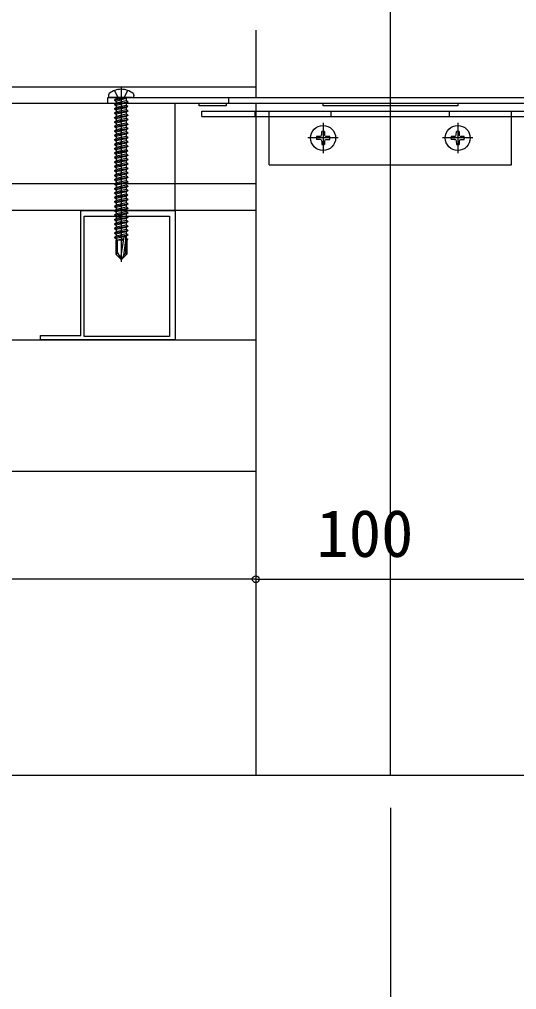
# Model space of a CAD drawing. Units: millimetres, scale not verified. Extents: x -1050 to 1050, y -1566 to 1557.
# Drawn here: x 455.3 to 640, y -1354 to -993.4 of the extents above; entities that cross this region are included whole.
import ezdxf
from ezdxf.enums import TextEntityAlignment as Align

# ---------------------------------------------------------------- set-up
doc = ezdxf.new("R2010")
doc.units = ezdxf.units.MM
doc.header["$LTSCALE"] = 8
for name, color, linetype in [('0-2_YKK_11', 7, 'Continuous'), ('0-3_YKK_12', 2, 'Continuous'), ('0-4_YKK_13', 4, 'Continuous'), ('0-6_YKK_D', 6, 'Continuous'), ('0-8_YSS_K', 3, 'Continuous')]:
    doc.layers.add(name, color=color, linetype=linetype)
doc.styles.add('ＭＳ ゴシック', font='')
doc.styles.get('ＭＳ ゴシック').set_extended_font_data('MS Gothic')

msp = doc.modelspace()

# ---------------------------------------------------------------- linework, layer by layer
at = {"layer": '0-2_YKK_11'}
for points in [[(513.117, -1112.47), (463.117, -1112.47), (463.117, -1110.87), (478.117, -1110.87), (478.117, -1064.47), (513.117, -1064.47)], [(511.117, -1066.47), (511.117, -1111.27), (479.317, -1111.27), (479.317, -1066.47)]]:
    msp.add_lwpolyline(points, close=True, dxfattribs=at)
at = {"layer": '0-3_YKK_12'}
for p, q in [((593.117, -1274.47), (593.117, -533.373)), ((543.117, -997.393), (543.117, -1022.47)), ((76.616, -1018.47), (543.117, -1018.47)), ((513.117, -1064.47), (513.117, -1024.47)), ((543.117, -1024.47), (543.117, -1192.97)), ((543.117, -1054.47), (312.617, -1054.47)), ((543.117, -1064.47), (76.616, -1064.47)), ((316.117, -1112.47), (543.117, -1112.47)), ((543.117, -1161.47), (312.697, -1161.47)), ((543.117, -1200.97), (543.117, -1274.47))]:
    msp.add_line(p, q, dxfattribs=at)
msp.add_lwpolyline([(76.616, -1024.47), (873.117, -1024.47), (873.117, -1054.47)], dxfattribs=at)
at = {"layer": '0-4_YKK_13'}
for p, q in [((491.992, -1022.47), (490.667, -1019.813)), ((493.117, -1018.37), (493.117, -1083.47)), ((494.243, -1022.47), (495.567, -1019.813)), ((488.117, -1022.47), (698.117, -1022.47)), ((488.117, -1024.47), (488.117, -1022.47)), ((488.382, -1021.609), (488.382, -1021.77)), ((497.152, -1022.47), (489.082, -1022.47)), ((494.883, -1022.647), (490.646, -1023.353)), ((490.646, -1023.236), (491.293, -1022.862)), ((490.646, -1023.236), (490.646, -1023.353)), ((490.646, -1023.236), (490.646, -1023.353)), ((490.646, -1023.353), (491.293, -1023.727)), ((490.646, -1024.883), (495.589, -1024.059)), ((494.883, -1022.529), (491.293, -1022.862)), ((491.293, -1023.727), (494.883, -1022.647)), ((491.293, -1022.67), (491.293, -1022.862)), ((494.942, -1023.686), (491.293, -1024.51)), ((491.293, -1023.727), (491.293, -1024.51)), ((491.992, -1022.47), (493.117, -1023.069)), ((494.243, -1022.47), (493.117, -1023.069)), ((494.942, -1022.67), (494.942, -1023.686)), ((495.589, -1024.059), (494.942, -1023.686)), ((495.589, -1024.059), (495.589, -1024.177)), ((497.852, -1021.609), (497.852, -1021.77)), ((533.117, -1024.47), (533.117, -1022.47)), ((495.589, -1024.177), (490.646, -1025.001)), ((490.646, -1024.883), (491.293, -1024.51)), ((490.646, -1024.883), (490.646, -1025.001)), ((490.646, -1025.001), (491.293, -1025.375)), ((490.646, -1026.531), (495.589, -1025.707)), ((495.589, -1025.825), (490.646, -1026.649)), ((490.646, -1026.531), (491.293, -1026.158)), ((490.646, -1026.531), (490.646, -1026.649)), ((490.646, -1026.649), (491.293, -1027.023)), ((490.646, -1028.179), (495.589, -1027.355)), ((495.589, -1027.473), (490.646, -1028.297)), ((494.942, -1024.551), (491.293, -1025.375)), ((494.942, -1025.334), (491.293, -1026.158)), ((491.293, -1025.375), (491.293, -1026.158)), ((494.942, -1026.981), (491.293, -1027.805)), ((491.293, -1027.023), (491.293, -1027.805)), ((495.589, -1024.177), (494.942, -1024.551)), ((494.942, -1024.551), (494.942, -1025.334)), ((495.589, -1025.707), (494.942, -1025.334)), ((494.942, -1026.199), (494.942, -1026.981)), ((495.589, -1027.355), (494.942, -1026.981)), ((495.589, -1025.707), (495.589, -1025.825)), ((495.589, -1027.355), (495.589, -1027.473)), ((523.117, -1027.47), (663.117, -1027.47)), ((523.117, -1029.47), (523.117, -1027.47)), ((523.117, -1027.47), (663.117, -1027.47)), ((523.117, -1029.47), (523.117, -1027.47)), ((542.867, -1029.47), (542.867, -1027.47)), ((542.867, -1029.47), (542.867, -1027.47)), ((571.117, -1029.47), (571.117, -1027.47)), ((615.117, -1029.47), (615.117, -1027.47)), ((490.646, -1028.179), (491.293, -1027.805)), ((490.646, -1028.179), (490.646, -1028.297)), ((490.646, -1028.297), (491.293, -1028.671)), ((490.646, -1029.827), (495.589, -1029.003)), ((495.589, -1029.121), (490.646, -1029.945)), ((490.646, -1029.827), (491.293, -1029.453)), ((490.646, -1029.827), (490.646, -1029.945)), ((490.646, -1029.945), (491.293, -1030.319)), ((490.646, -1031.475), (495.589, -1030.651)), ((495.589, -1030.769), (490.646, -1031.593)), ((490.646, -1031.475), (491.293, -1031.101)), ((494.942, -1028.629), (491.293, -1029.453)), ((491.293, -1028.671), (491.293, -1029.453)), ((494.942, -1030.277), (491.293, -1031.101)), ((491.293, -1030.319), (491.293, -1031.101)), ((494.942, -1027.847), (494.942, -1028.629)), ((495.589, -1029.003), (494.942, -1028.629)), ((494.942, -1029.495), (494.942, -1030.277)), ((495.589, -1030.651), (494.942, -1030.277)), ((494.942, -1031.142), (494.942, -1031.925)), ((495.589, -1029.003), (495.589, -1029.121)), ((495.589, -1030.651), (495.589, -1030.769)), ((523.117, -1029.47), (663.117, -1029.47)), ((523.117, -1029.47), (663.117, -1029.47)), ((490.646, -1031.475), (490.646, -1031.593)), ((490.646, -1031.593), (491.293, -1031.966)), ((490.646, -1033.123), (495.589, -1032.299)), ((495.589, -1032.417), (490.646, -1033.24)), ((490.646, -1033.123), (491.293, -1032.749)), ((490.646, -1033.123), (490.646, -1033.24)), ((490.646, -1033.24), (491.293, -1033.614)), ((490.646, -1034.771), (495.589, -1033.947)), ((495.589, -1034.064), (490.646, -1034.888)), ((490.646, -1034.771), (491.293, -1034.397)), ((490.646, -1034.771), (490.646, -1034.888)), ((490.646, -1034.888), (491.293, -1035.262)), ((494.942, -1031.925), (491.293, -1032.749)), ((491.293, -1031.966), (491.293, -1032.749)), ((494.942, -1033.573), (491.293, -1034.397)), ((491.293, -1033.614), (491.293, -1034.397)), ((495.589, -1032.299), (494.942, -1031.925)), ((494.942, -1032.79), (494.942, -1033.573)), ((495.589, -1033.947), (494.942, -1033.573)), ((494.942, -1034.438), (494.942, -1035.221)), ((495.589, -1032.299), (495.589, -1032.417)), ((495.589, -1033.947), (495.589, -1034.064)), ((568.117, -1031.819), (568.117, -1043.122)), ((618.117, -1031.819), (618.117, -1043.122)), ((490.646, -1036.419), (495.589, -1035.595)), ((495.589, -1035.712), (490.646, -1036.536)), ((490.646, -1036.419), (491.293, -1036.045)), ((490.646, -1036.419), (490.646, -1036.536)), ((490.646, -1036.536), (491.293, -1036.91)), ((490.646, -1038.066), (495.589, -1037.242)), ((495.589, -1037.36), (490.646, -1038.184)), ((490.646, -1038.066), (491.293, -1037.693)), ((490.646, -1038.066), (490.646, -1038.184)), ((490.646, -1038.184), (491.293, -1038.558)), ((494.942, -1035.221), (491.293, -1036.045)), ((491.293, -1035.262), (491.293, -1036.045)), ((494.942, -1036.869), (491.293, -1037.693)), ((491.293, -1036.91), (491.293, -1037.693)), ((494.942, -1038.517), (491.293, -1039.34)), ((495.589, -1035.595), (494.942, -1035.221)), ((494.942, -1036.086), (494.942, -1036.869)), ((495.589, -1037.242), (494.942, -1036.869)), ((494.942, -1037.734), (494.942, -1038.517)), ((495.589, -1038.89), (494.942, -1038.517)), ((495.589, -1035.595), (495.589, -1035.712)), ((495.589, -1037.242), (495.589, -1037.36)), ((573.769, -1037.47), (562.466, -1037.47)), ((566.962, -1036.941), (565.668, -1036.964)), ((566.962, -1038), (565.668, -1037.977)), ((566.962, -1036.941), (566.985, -1036.931)), ((566.962, -1038), (566.985, -1038.01)), ((567.389, -1036.742), (566.985, -1036.931)), ((566.995, -1036.941), (566.985, -1036.931)), ((567.389, -1038.199), (566.985, -1038.01)), ((567.389, -1036.742), (567.578, -1036.338)), ((567.389, -1038.199), (567.578, -1038.603)), ((567.578, -1036.338), (567.588, -1036.315)), ((567.588, -1036.315), (567.611, -1035.021)), ((568.624, -1035.021), (568.647, -1036.315)), ((568.647, -1036.348), (568.647, -1036.315)), ((568.846, -1036.742), (568.657, -1036.338)), ((568.846, -1038.199), (568.657, -1038.603)), ((568.846, -1036.742), (569.25, -1036.931)), ((568.846, -1038.199), (569.25, -1038.01)), ((569.25, -1036.931), (569.273, -1036.941)), ((570.566, -1036.964), (569.25, -1036.941)), ((569.273, -1038), (569.25, -1038.01)), ((569.273, -1038), (570.566, -1037.977)), ((623.769, -1037.47), (612.466, -1037.47)), ((616.962, -1036.941), (615.668, -1036.964)), ((616.962, -1038), (615.668, -1037.977)), ((616.962, -1036.941), (616.985, -1036.931)), ((616.962, -1038), (616.985, -1038.01)), ((617.389, -1036.742), (616.985, -1036.931)), ((616.995, -1036.941), (616.985, -1036.931)), ((617.389, -1038.199), (616.985, -1038.01)), ((617.389, -1036.742), (617.578, -1036.338)), ((617.389, -1038.199), (617.578, -1038.603)), ((617.578, -1036.338), (617.588, -1036.315)), ((617.588, -1036.315), (617.611, -1035.021)), ((618.624, -1035.021), (618.647, -1036.315)), ((618.647, -1036.348), (618.647, -1036.315)), ((618.846, -1036.742), (618.657, -1036.338)), ((618.846, -1038.199), (618.657, -1038.603)), ((618.846, -1036.742), (619.25, -1036.931)), ((618.846, -1038.199), (619.25, -1038.01)), ((619.25, -1036.931), (619.273, -1036.941)), ((620.566, -1036.964), (619.25, -1036.941)), ((619.273, -1038), (619.25, -1038.01)), ((619.273, -1038), (620.566, -1037.977)), ((490.646, -1039.714), (495.589, -1038.89)), ((495.589, -1039.008), (490.646, -1039.832)), ((490.646, -1039.714), (491.293, -1039.34)), ((490.646, -1039.714), (490.646, -1039.832)), ((490.646, -1039.832), (491.293, -1040.206)), ((490.646, -1041.362), (495.589, -1040.538)), ((495.589, -1040.656), (490.646, -1041.48)), ((490.646, -1041.362), (491.293, -1040.988)), ((490.646, -1041.362), (490.646, -1041.48)), ((490.646, -1041.48), (491.293, -1041.854)), ((491.293, -1038.558), (491.293, -1039.34)), ((494.942, -1040.164), (491.293, -1040.988)), ((491.293, -1040.206), (491.293, -1040.988)), ((494.942, -1041.812), (491.293, -1042.636)), ((491.293, -1041.854), (491.293, -1042.636)), ((494.942, -1039.382), (494.942, -1040.164)), ((495.589, -1040.538), (494.942, -1040.164)), ((494.942, -1041.03), (494.942, -1041.812)), ((495.589, -1042.186), (494.942, -1041.812)), ((495.589, -1038.89), (495.589, -1039.008)), ((495.589, -1040.538), (495.589, -1040.656)), ((567.588, -1038.626), (567.578, -1038.603)), ((567.588, -1038.626), (567.611, -1039.92)), ((568.647, -1038.626), (568.624, -1039.92)), ((568.647, -1038.626), (568.657, -1038.603)), ((617.588, -1038.626), (617.578, -1038.603)), ((617.588, -1038.626), (617.611, -1039.92)), ((618.647, -1038.626), (618.624, -1039.92)), ((618.647, -1038.626), (618.657, -1038.603)), ((490.646, -1043.01), (495.589, -1042.186)), ((495.589, -1042.304), (490.646, -1043.128)), ((490.646, -1043.01), (491.293, -1042.636)), ((490.646, -1043.01), (490.646, -1043.128)), ((490.646, -1043.128), (491.293, -1043.501)), ((490.646, -1044.658), (495.589, -1043.834)), ((495.589, -1043.952), (490.646, -1044.776)), ((490.646, -1044.658), (491.293, -1044.284)), ((490.646, -1044.658), (490.646, -1044.776)), ((490.646, -1044.776), (491.293, -1045.149)), ((490.646, -1046.306), (495.589, -1045.482)), ((495.589, -1045.6), (490.646, -1046.423)), ((494.942, -1043.46), (491.293, -1044.284)), ((491.293, -1043.501), (491.293, -1044.284)), ((494.942, -1045.108), (491.293, -1045.932)), ((491.293, -1045.149), (491.293, -1045.932)), ((494.942, -1042.678), (494.942, -1043.46)), ((495.589, -1043.834), (494.942, -1043.46)), ((494.942, -1044.325), (494.942, -1045.108)), ((495.589, -1045.482), (494.942, -1045.108)), ((495.589, -1042.186), (495.589, -1042.304)), ((495.589, -1043.834), (495.589, -1043.952)), ((495.589, -1045.482), (495.589, -1045.6)), ((490.646, -1046.306), (491.293, -1045.932)), ((490.646, -1046.306), (490.646, -1046.423)), ((490.646, -1046.423), (491.293, -1046.797)), ((490.646, -1047.954), (495.589, -1047.13)), ((495.589, -1047.247), (490.646, -1048.071)), ((490.646, -1047.954), (491.293, -1047.58)), ((490.646, -1047.954), (490.646, -1048.071)), ((490.646, -1048.071), (491.293, -1048.445)), ((490.646, -1049.601), (495.589, -1048.778)), ((495.589, -1048.895), (490.646, -1049.719)), ((490.646, -1049.601), (491.293, -1049.228)), ((494.942, -1046.756), (491.293, -1047.58)), ((491.293, -1046.797), (491.293, -1047.58)), ((494.942, -1048.404), (491.293, -1049.228)), ((491.293, -1048.445), (491.293, -1049.228)), ((494.942, -1045.973), (494.942, -1046.756)), ((495.589, -1047.13), (494.942, -1046.756)), ((494.942, -1047.621), (494.942, -1048.404)), ((495.589, -1048.778), (494.942, -1048.404)), ((494.942, -1049.269), (494.942, -1050.052)), ((495.589, -1047.13), (495.589, -1047.247)), ((495.589, -1048.778), (495.589, -1048.895)), ((548.117, -1047.47), (638.117, -1047.47)), ((548.117, -1047.47), (638.117, -1047.47)), ((490.646, -1049.601), (490.646, -1049.719)), ((490.646, -1049.719), (491.293, -1050.093)), ((490.646, -1051.249), (495.589, -1050.425)), ((495.589, -1050.543), (490.646, -1051.367)), ((490.646, -1051.249), (491.293, -1050.876)), ((490.646, -1051.249), (490.646, -1051.367)), ((490.646, -1051.367), (491.293, -1051.741)), ((490.646, -1052.897), (495.589, -1052.073)), ((495.589, -1052.191), (490.646, -1053.015)), ((490.646, -1052.897), (491.293, -1052.523)), ((490.646, -1052.897), (490.646, -1053.015)), ((494.942, -1050.052), (491.293, -1050.876)), ((491.293, -1050.093), (491.293, -1050.876)), ((494.942, -1051.7), (491.293, -1052.523)), ((491.293, -1051.741), (491.293, -1052.523)), ((495.589, -1050.425), (494.942, -1050.052)), ((494.942, -1050.917), (494.942, -1051.7)), ((495.589, -1052.073), (494.942, -1051.7)), ((494.942, -1052.565), (494.942, -1053.347)), ((495.589, -1050.425), (495.589, -1050.543)), ((495.589, -1052.073), (495.589, -1052.191)), ((490.646, -1053.015), (491.293, -1053.389)), ((490.646, -1054.545), (495.589, -1053.721)), ((495.589, -1053.839), (490.646, -1054.663)), ((490.646, -1054.545), (491.293, -1054.171)), ((490.646, -1054.545), (490.646, -1054.663)), ((490.646, -1054.663), (491.293, -1055.037)), ((490.646, -1056.193), (495.589, -1055.369)), ((495.589, -1055.487), (490.646, -1056.311)), ((490.646, -1056.193), (491.293, -1055.819)), ((490.646, -1056.193), (490.646, -1056.311)), ((490.646, -1056.311), (491.293, -1056.684)), ((494.942, -1053.347), (491.293, -1054.171)), ((491.293, -1053.389), (491.293, -1054.171)), ((494.942, -1054.995), (491.293, -1055.819)), ((491.293, -1055.037), (491.293, -1055.819)), ((495.589, -1053.721), (494.942, -1053.347)), ((494.942, -1054.213), (494.942, -1054.995)), ((495.589, -1055.369), (494.942, -1054.995)), ((494.942, -1055.86), (494.942, -1056.643)), ((495.589, -1053.721), (495.589, -1053.839)), ((495.589, -1055.369), (495.589, -1055.487)), ((490.646, -1057.841), (495.589, -1057.017)), ((495.589, -1057.135), (490.646, -1057.959)), ((490.646, -1057.841), (491.293, -1057.467)), ((490.646, -1057.841), (490.646, -1057.959)), ((490.646, -1057.959), (491.293, -1058.332)), ((490.646, -1059.489), (495.589, -1058.665)), ((495.589, -1058.782), (490.646, -1059.606)), ((490.646, -1059.489), (491.293, -1059.115)), ((490.646, -1059.489), (490.646, -1059.606)), ((490.646, -1059.606), (491.293, -1059.98)), ((494.942, -1056.643), (491.293, -1057.467)), ((491.293, -1056.684), (491.293, -1057.467)), ((494.942, -1058.291), (491.293, -1059.115)), ((491.293, -1058.332), (491.293, -1059.115)), ((494.942, -1059.939), (491.293, -1060.763)), ((491.293, -1059.98), (491.293, -1060.763)), ((495.589, -1057.017), (494.942, -1056.643)), ((494.942, -1057.508), (494.942, -1058.291)), ((495.589, -1058.665), (494.942, -1058.291)), ((494.942, -1059.156), (494.942, -1059.939)), ((495.589, -1060.313), (494.942, -1059.939)), ((495.589, -1057.017), (495.589, -1057.135)), ((495.589, -1058.665), (495.589, -1058.782)), ((490.646, -1061.137), (495.589, -1060.313)), ((495.589, -1060.43), (490.646, -1061.254)), ((490.646, -1061.137), (491.293, -1060.763)), ((490.646, -1061.137), (490.646, -1061.254)), ((490.646, -1061.254), (491.293, -1061.628)), ((490.646, -1062.784), (495.589, -1061.961)), ((495.589, -1062.078), (490.646, -1062.902)), ((490.646, -1062.784), (491.293, -1062.411)), ((490.646, -1062.784), (490.646, -1062.902)), ((490.646, -1062.902), (491.293, -1063.276)), ((490.646, -1064.432), (495.589, -1063.608)), ((495.589, -1063.726), (490.646, -1064.55)), ((494.942, -1061.587), (491.293, -1062.411)), ((491.293, -1061.628), (491.293, -1062.411)), ((494.942, -1063.235), (491.293, -1064.059)), ((491.293, -1063.276), (491.293, -1064.059)), ((494.942, -1060.804), (494.942, -1061.587)), ((495.589, -1061.961), (494.942, -1061.587)), ((494.942, -1062.452), (494.942, -1063.235)), ((495.589, -1063.608), (494.942, -1063.235)), ((495.589, -1060.313), (495.589, -1060.43)), ((495.589, -1061.961), (495.589, -1062.078)), ((495.589, -1063.608), (495.589, -1063.726)), ((490.646, -1064.432), (491.293, -1064.059)), ((490.646, -1064.432), (490.646, -1064.55)), ((490.646, -1064.55), (491.293, -1064.924)), ((490.646, -1066.08), (495.589, -1065.256)), ((495.589, -1065.374), (490.646, -1066.198)), ((490.646, -1066.08), (491.293, -1065.706)), ((490.646, -1066.08), (490.646, -1066.198)), ((490.646, -1066.198), (491.293, -1066.572)), ((490.646, -1067.728), (495.589, -1066.904)), ((495.589, -1067.022), (490.646, -1067.846)), ((490.646, -1067.728), (491.293, -1067.354)), ((494.942, -1064.882), (491.293, -1065.706)), ((491.293, -1064.924), (491.293, -1065.706)), ((494.942, -1066.53), (491.293, -1067.354)), ((491.293, -1066.572), (491.293, -1067.354)), ((494.942, -1064.1), (494.942, -1064.882)), ((495.589, -1065.256), (494.942, -1064.882)), ((494.942, -1065.748), (494.942, -1066.53)), ((495.589, -1066.904), (494.942, -1066.53)), ((495.589, -1065.256), (495.589, -1065.374)), ((495.589, -1066.904), (495.589, -1067.022)), ((490.646, -1067.728), (490.646, -1067.846)), ((490.646, -1067.846), (491.293, -1068.22)), ((490.646, -1069.376), (495.589, -1068.552)), ((495.589, -1068.67), (490.646, -1069.494)), ((490.646, -1069.376), (491.293, -1069.002)), ((490.646, -1069.376), (490.646, -1069.494)), ((490.646, -1069.494), (491.293, -1069.867)), ((490.646, -1071.024), (495.589, -1070.2)), ((495.589, -1070.318), (490.646, -1071.141)), ((490.646, -1071.024), (491.293, -1070.65)), ((494.942, -1068.178), (491.293, -1069.002)), ((491.293, -1068.22), (491.293, -1069.002)), ((494.942, -1069.826), (491.293, -1070.65)), ((491.293, -1069.867), (491.293, -1070.65)), ((494.942, -1067.396), (494.942, -1068.178)), ((495.589, -1068.552), (494.942, -1068.178)), ((494.942, -1069.043), (494.942, -1069.826)), ((495.589, -1070.2), (494.942, -1069.826)), ((494.942, -1070.691), (494.942, -1071.474)), ((495.589, -1068.552), (495.589, -1068.67)), ((495.589, -1070.2), (495.589, -1070.318)), ((490.646, -1071.024), (490.646, -1071.141)), ((490.646, -1071.141), (491.293, -1071.515)), ((490.646, -1072.672), (495.589, -1071.848)), ((495.589, -1071.965), (490.646, -1072.789)), ((490.646, -1072.672), (491.293, -1072.298)), ((490.646, -1072.672), (490.646, -1072.789)), ((490.646, -1072.789), (491.293, -1073.163)), ((490.646, -1074.32), (495.589, -1073.496)), ((495.589, -1073.613), (490.646, -1074.437)), ((490.646, -1074.32), (491.293, -1073.946)), ((490.646, -1074.32), (490.646, -1074.437)), ((490.646, -1074.437), (491.293, -1074.811)), ((494.942, -1071.474), (491.293, -1072.298)), ((491.293, -1071.515), (491.293, -1072.298)), ((494.942, -1073.122), (491.293, -1073.946)), ((491.293, -1073.163), (491.293, -1073.946)), ((494.091, -1074.179), (491.293, -1074.811)), ((494.082, -1074.218), (492.828, -1081.969)), ((494.667, -1074.265), (494.667, -1080.39)), ((495.589, -1071.848), (494.942, -1071.474)), ((494.942, -1072.339), (494.942, -1073.122)), ((495.589, -1073.496), (494.942, -1073.122)), ((494.942, -1073.987), (494.942, -1074.77)), ((495.589, -1071.848), (495.589, -1071.965)), ((495.589, -1073.496), (495.589, -1073.613)), ((493.881, -1075.47), (491.067, -1075.47)), ((491.067, -1075.47), (491.067, -1080.597)), ((491.293, -1074.811), (491.293, -1075.47)), ((491.766, -1080.131), (491.766, -1075.47)), ((493.957, -1074.992), (491.838, -1075.47)), ((493.627, -1075.47), (493.887, -1075.427)), ((494.668, -1075.47), (493.912, -1081.146)), ((494.942, -1074.77), (494.667, -1074.832)), ((494.667, -1075.297), (495.589, -1075.143)), ((495.589, -1075.261), (494.667, -1075.415)), ((495.167, -1075.47), (494.668, -1075.47)), ((495.589, -1075.143), (494.942, -1074.77)), ((495.589, -1075.261), (495.167, -1075.505)), ((495.167, -1075.47), (495.167, -1080.597)), ((495.589, -1075.143), (495.589, -1075.261)), ((491.067, -1080.597), (491.766, -1080.131)), ((491.067, -1080.597), (492.941, -1082.47)), ((491.766, -1080.131), (493.117, -1082.47)), ((495.167, -1080.597), (493.294, -1082.47)), ((493.912, -1081.146), (493.294, -1082.47)), ((493.912, -1081.146), (494.667, -1080.39)), ((495.167, -1080.597), (494.667, -1080.39)), ((492.941, -1082.47), (493.294, -1082.47))]:
    msp.add_line(p, q, dxfattribs=at)
for points in [[(488.117, -1024.47), (698.117, -1024.47), (698.117, -1022.47)], [(490.646, -1023.236), (494.883, -1022.529), (494.883, -1022.647)], [(495.589, -1025.825), (494.942, -1026.199), (491.293, -1027.023)], [(495.589, -1027.473), (494.942, -1027.847), (491.293, -1028.671)], [(548.117, -1047.47), (548.117, -1029.47), (548.117, -1027.47)], [(548.117, -1047.47), (548.117, -1029.47), (548.117, -1027.47)], [(638.117, -1047.47), (638.117, -1029.47), (638.117, -1027.47)], [(638.117, -1047.47), (638.117, -1029.47), (638.117, -1027.47)], [(495.589, -1029.121), (494.942, -1029.495), (491.293, -1030.319)], [(495.589, -1030.769), (494.942, -1031.142), (491.293, -1031.966)], [(495.589, -1032.417), (494.942, -1032.79), (491.293, -1033.614)], [(495.589, -1034.064), (494.942, -1034.438), (491.293, -1035.262)], [(495.589, -1035.712), (494.942, -1036.086), (491.293, -1036.91)], [(495.589, -1037.36), (494.942, -1037.734), (491.293, -1038.558)], [(495.589, -1039.008), (494.942, -1039.382), (491.293, -1040.206)], [(495.589, -1040.656), (494.942, -1041.03), (491.293, -1041.854)], [(495.589, -1042.304), (494.942, -1042.678), (491.293, -1043.501)], [(495.589, -1043.952), (494.942, -1044.325), (491.293, -1045.149)], [(495.589, -1045.6), (494.942, -1045.973), (491.293, -1046.797)], [(495.589, -1047.247), (494.942, -1047.621), (491.293, -1048.445)], [(495.589, -1048.895), (494.942, -1049.269), (491.293, -1050.093)], [(495.589, -1050.543), (494.942, -1050.917), (491.293, -1051.741)], [(495.589, -1052.191), (494.942, -1052.565), (491.293, -1053.389)], [(495.589, -1053.839), (494.942, -1054.213), (491.293, -1055.037)], [(495.589, -1055.487), (494.942, -1055.86), (491.293, -1056.684)], [(495.589, -1057.135), (494.942, -1057.508), (491.293, -1058.332)], [(495.589, -1058.782), (494.942, -1059.156), (491.293, -1059.98)], [(495.589, -1060.43), (494.942, -1060.804), (491.293, -1061.628)], [(495.589, -1062.078), (494.942, -1062.452), (491.293, -1063.276)], [(495.589, -1063.726), (494.942, -1064.1), (491.293, -1064.924)], [(495.589, -1065.374), (494.942, -1065.748), (491.293, -1066.572)], [(495.589, -1067.022), (494.942, -1067.396), (491.293, -1068.22)], [(495.589, -1068.67), (494.942, -1069.043), (491.293, -1069.867)], [(495.589, -1070.318), (494.942, -1070.691), (491.293, -1071.515)], [(495.589, -1071.965), (494.942, -1072.339), (491.293, -1073.163)], [(495.589, -1073.613), (494.942, -1073.987), (494.59, -1074.066)]]:
    msp.add_lwpolyline(points, dxfattribs=at)
for points in [[(522.117, -1024.47), (532.117, -1024.47), (532.117, -1025.47), (522.117, -1025.47)], [(568.117, -1024.47), (618.117, -1024.47), (618.117, -1025.47), (568.117, -1025.47)]]:
    msp.add_lwpolyline(points, close=True, dxfattribs=at)
for centre in [(568.117, -1037.47), (618.117, -1037.47)]:
    msp.add_circle(centre, 4.652, dxfattribs=at)
for centre, radius, start, end in [((493.117, -1026.37), 7, 90, 129.12355), ((493.117, -1026.37), 7, 50.87645, 90), ((489.244, -1021.609), 0.862, 129.12355, 180), ((489.082, -1021.77), 0.7, 180, 270), ((491.093, -1022.67), 0.2, 0, 90), ((495.142, -1022.67), 0.2, 90, 180), ((497.152, -1021.77), 0.7, 270, 0), ((496.991, -1021.609), 0.862, 0, 50.87645), ((568.117, -1037.47), 2.501, 168.31418, 191.68582), ((568.117, -1037.47), 2.501, 78.31418, 101.68582), ((568.117, -1037.47), 2.501, 348.31418, 11.68582), ((618.117, -1037.47), 2.501, 168.31418, 191.68582), ((618.117, -1037.47), 2.501, 78.31418, 101.68582), ((618.117, -1037.47), 2.501, 348.31418, 11.68582), ((568.117, -1037.47), 2.501, 258.31418, 281.68582), ((618.117, -1037.47), 2.501, 258.31418, 281.68582), ((494.373, -1074.265), 0.294, 90, 170.8071), ((494.373, -1074.265), 0.294, 0, 90)]:
    msp.add_arc(centre, radius, start, end, dxfattribs=at)
at = {"layer": '0-6_YKK_D'}
for p, q in [((543.117, -1164.47), (543.117, -1202.47)), ((543.117, -1164.47), (543.117, -1202.47)), ((543.117, -1201.47), (314.017, -1201.47)), ((543.117, -1201.47), (643.117, -1201.47)), ((593.117, -1286.47), (593.117, -1389.066))]:
    msp.add_line(p, q, dxfattribs=at)
msp.add_circle((543.117, -1201.47), 1.275, dxfattribs=at)
msp.add_circle((543.117, -1201.47), 1.275, dxfattribs=at)
at = {"layer": '0-8_YSS_K'}
msp.add_line((928.956, -1274.47), (83.117, -1274.47), dxfattribs=at)

# ---------------------------------------------------------------- texts
at = {"layer": '0-6_YKK_D', "style": 'ＭＳ ゴシック'}
msp.add_text('100', height=17.6, dxfattribs=at).set_placement((565.708, -1198.47), align=Align.BOTTOM_LEFT)

doc.saveas('drawing.dxf')
